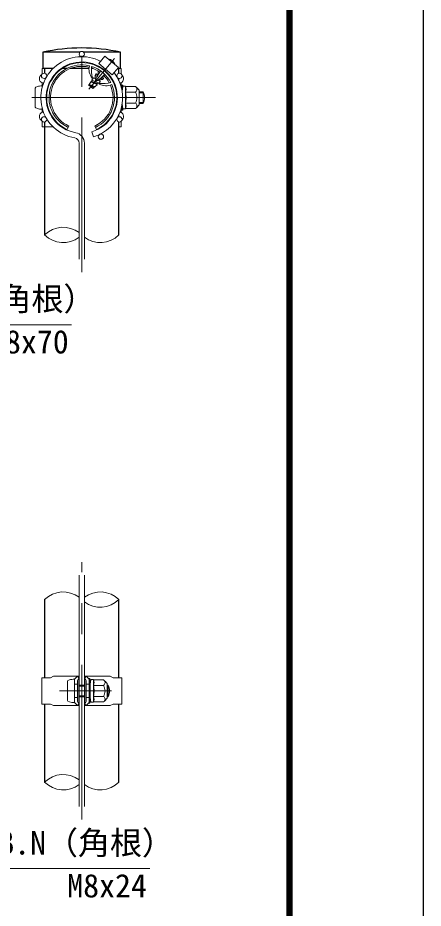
# Model space of a CAD drawing. Units: millimetres, scale not verified. Extents: x -4200 to 4200, y -2970 to 2970.
# Drawn here: x 3368 to 4200, y -517 to 1311 of the extents above; entities that cross this region are included whole.
import ezdxf
from ezdxf.enums import TextEntityAlignment as Align

# ---------------------------------------------------------------- set-up
doc = ezdxf.new("R2010")
doc.units = ezdxf.units.MM
doc.header["$LTSCALE"] = 10
doc.linetypes.add('USER1', pattern=[50.8, 31.75, -6.35, 6.35, -6.35])
for name, color, linetype, lineweight in [('0-3_D-TTL', 7, 'Continuous', 25), ('0-4_D-STR1', 1, 'Continuous', 25), ('0-5_D-BMK', 2, 'USER1', 13), ('0-6_D-STR2', 7, 'Continuous', 13), ('0-7_D-STR-DIM', 7, 'Continuous', 13), ('0-A_D-STR3', 3, 'Continuous', 13), ('0-B_D-STR-TXT', 7, 'Continuous', 13)]:
    doc.layers.add(name, color=color, linetype=linetype, lineweight=lineweight)
doc.styles.add('ＭＳ ゴシック', font='')
doc.styles.get('ＭＳ ゴシック').set_extended_font_data('MS Gothic')

msp = doc.modelspace()

# ---------------------------------------------------------------- linework, layer by layer
at = {"layer": '0-3_D-TTL', "color": 2}
msp.add_lwpolyline([(-4200, 2970), (4200, 2970), (4200, -2970), (-4200, -2970)], close=True, dxfattribs=at)
at = {"layer": '0-3_D-TTL'}
for points in [[(-3930, 2750), (3930, 2750), (3930, -2750), (-3930, -2750)], [(-3927.5, 2747.5), (3927.5, 2747.5), (3927.5, -2747.5), (-3927.5, -2747.5)], [(-3925, 2745), (3925, 2745), (3925, -2745), (-3925, -2745)], [(-3922.5, 2742.5), (3922.5, 2742.5), (3922.5, -2742.5), (-3922.5, -2742.5)], [(-3920, 2740), (3920, 2740), (3920, -2740), (-3920, -2740)]]:
    msp.add_lwpolyline(points, close=True, dxfattribs=at)
at = {"layer": '0-4_D-STR1'}
for p, q in [((3494.88, 1240.36), (3419.11, 1240.36)), ((3419.11, 1240.36), (3419.11, 1207.36)), ((3578.71, 1240.36), (3502.93, 1240.36)), ((3578.71, 1207.36), (3578.71, 1240.36)), ((3440.12, 1207.36), (3419.11, 1207.36)), ((3422.71, 1207.36), (3422.71, 1197.32)), ((3468.64, 1207.36), (3456.98, 1207.36)), ((3513.78, 1207.36), (3476.07, 1207.36)), ((3521.75, 1207.36), (3518.89, 1207.36)), ((3578.71, 1207.36), (3572.75, 1207.36)), ((3575.11, 1197.32), (3575.11, 1207.36)), ((3575.11, 1182.71), (3575.11, 1186.8)), ((3575.11, 1182.71), (3575.11, 1186.8)), ((3422.71, 1097.4), (3422.71, 865.36)), ((3575.11, 1108.3), (3575.11, 1112.01)), ((3575.11, 865.36), (3575.11, 1097.4)), ((3422.71, 116.49), (3422.71, -44.01)), ((3575.11, -44.01), (3575.11, 116.49)), ((3422.71, -98.01), (3422.71, -258.51)), ((3575.11, -258.51), (3575.11, -98.01))]:
    msp.add_line(p, q, dxfattribs=at)
msp.add_arc((3498.91, 891.08), 358.28, 77.13052, 102.86948, dxfattribs=at)
at = {"layer": '0-5_D-BMK'}
for p, q in [((3498.91, 788.68), (3498.91, 1276.36)), ((3566.13, 1227.48), (3513.71, 1165.01)), ((3650.55, 1147.36), (3396.43, 1147.36)), ((3498.91, -335.19), (3498.91, 193.17)), ((3452.91, -71.01), (3560.13, -71.01))]:
    msp.add_line(p, q, dxfattribs=at)
at = {"layer": '0-6_D-STR2'}
for p, q in [((3519.82, 1077.22), (3522.91, 1066.87)), ((3493.51, 815.36), (3493.51, 1053.96)), ((3504.31, 815.36), (3504.31, 1053.96)), ((3493.51, -308.51), (3493.51, 166.49)), ((3504.31, -308.51), (3504.31, 166.49))]:
    msp.add_line(p, q, dxfattribs=at)
for centre in [(3498.91, 1236.76), (3421.48, 1192.06), (3576.33, 1192.06), (3421.48, 1102.66), (3576.33, 1102.66), (3538.26, 1067.09)]:
    msp.add_circle(centre, 5.4, dxfattribs=at)
for centre, radius, start, end in [((3498.91, 1147.36), 84, 62.37363, 260.16066), ((3498.91, 1147.36), 73.2, 286.60421, 260.16066), ((3498.91, 1147.36), 84, 286.60421, 37.62637), ((3482.71, 1053.96), 10.8, 0, 80.16066), ((3482.71, 1053.96), 21.6, 0, 80.16066)]:
    msp.add_arc(centre, radius, start, end, dxfattribs=at)
at = {"layer": '0-7_D-STR-DIM'}
for centre, start, end in [((3460.81, 827.02), 52.7739, 134.81854), ((3460.81, 903.7), 225.18146, 307.2261), ((3537.01, 903.7), 232.7739, 314.81854), ((3460.81, 78.15), 52.7739, 134.81854), ((3537.01, 78.15), 45.18146, 127.2261), ((3537.01, 154.83), 232.7739, 314.81854), ((3460.81, -296.85), 52.7739, 134.81854), ((3460.81, -220.17), 225.18146, 307.2261), ((3537.01, -220.17), 232.7739, 314.81854)]:
    msp.add_arc(centre, 54.05, start, end, dxfattribs=at)
at = {"layer": '0-A_D-STR3'}
for p, q in [((3546.63, 1232.24), (3534.1, 1217.31)), ((3553.74, 1226.97), (3553.55, 1226.44)), ((3440.12, 1207.36), (3417.91, 1207.36)), ((3417.91, 1196.11), (3417.91, 1207.36)), ((3459.11, 1207.36), (3456.98, 1207.36)), ((3534.1, 1217.31), (3561.68, 1194.17)), ((3538.12, 1209.17), (3538.12, 1207.75)), ((3567.78, 1215.18), (3567.29, 1214.91)), ((3575.11, 1207.36), (3579.91, 1207.36)), ((3579.91, 1196.11), (3579.91, 1207.36)), ((3526.11, 1192.92), (3526.1, 1188.07)), ((3526.11, 1192.92), (3528.42, 1196.39)), ((3530.56, 1190.8), (3526.47, 1193.1)), ((3532.14, 1193.58), (3528.4, 1196)), ((3532.73, 1194.57), (3528.42, 1196.39)), ((3532.42, 1195.6), (3531.86, 1194.94)), ((3532.52, 1202.06), (3532.51, 1195.56)), ((3533.17, 1195.28), (3532.51, 1195.56)), ((3543.27, 1186.37), (3539.48, 1188.83)), ((3542.27, 1190.57), (3541.68, 1190.81)), ((3542.85, 1191.25), (3541.94, 1190.18)), ((3541.94, 1190.18), (3543.39, 1186.27)), ((3542.85, 1191.25), (3542.36, 1191.45)), ((3545.34, 1191.7), (3542.87, 1191.28)), ((3550.85, 1198.94), (3549.46, 1198.63)), ((3417.91, 1169.61), (3417.91, 1177.36)), ((3417.91, 1171.36), (3417.91, 1169.61)), ((3514.02, 1174.55), (3513.06, 1173.33)), ((3521.88, 1165.86), (3513.07, 1173.25)), ((3524.02, 1169.02), (3513.71, 1173.31)), ((3513.73, 1174.12), (3514.02, 1174.55)), ((3513.73, 1174.12), (3513.73, 1173.32)), ((3514.02, 1174.55), (3518.04, 1180.57)), ((3525.58, 1169.88), (3514.06, 1174.52)), ((3523.44, 1168.33), (3514.41, 1172.13)), ((3529.95, 1174.09), (3517.86, 1180.05)), ((3529.63, 1175.7), (3518.04, 1180.57)), ((3519.83, 1180.6), (3519.35, 1180.02)), ((3519.83, 1180.6), (3519.84, 1183.18)), ((3523.09, 1188.05), (3519.84, 1183.18)), ((3530.21, 1176.39), (3519.9, 1180.68)), ((3521.19, 1187.92), (3520.16, 1187.47)), ((3533.14, 1177.29), (3520.32, 1183.18)), ((3527.74, 1185.18), (3523, 1187.83)), ((3528.18, 1186.12), (3525.43, 1187.27)), ((3525.51, 1169.3), (3527.36, 1171.06)), ((3528.61, 1187.01), (3526.09, 1188.06)), ((3526.68, 1182.8), (3528.98, 1180.87)), ((3530.37, 1173.91), (3527.36, 1171.06)), ((3533.52, 1176.91), (3530.35, 1176.36)), ((3536.61, 1180.23), (3531.9, 1182.86)), ((3535.84, 1182.9), (3533.38, 1183.93)), ((3536.88, 1180.09), (3533.52, 1176.91)), ((3536.39, 1183.77), (3534.32, 1184.63)), ((3534.98, 1176.35), (3534.72, 1175.26)), ((3536.46, 1183.64), (3535.84, 1182.9)), ((3535.84, 1182.9), (3536.88, 1180.09)), ((3541.53, 1184.51), (3536.46, 1183.64)), ((3541.61, 1184.59), (3537.32, 1187)), ((3541.53, 1184.51), (3543.39, 1186.27)), ((3579.91, 1169.61), (3579.91, 1177.36)), ((3581.41, 1172.86), (3581.41, 1168.94)), ((3581.41, 1172.86), (3582.91, 1172.86)), ((3582.01, 1160.86), (3583.17, 1170.35)), ((3582.91, 1172.86), (3582.91, 1168.94)), ((3588.48, 1170.61), (3583.47, 1170.61)), ((3588.6, 1147.36), (3588.6, 1170.54)), ((3588.9, 1169.88), (3588.76, 1170.39)), ((3403.51, 1166.86), (3403.51, 1127.86)), ((3521.88, 1165.86), (3523.86, 1167.73)), ((3523.63, 1168.35), (3523.86, 1167.73)), ((3524.25, 1169.09), (3523.71, 1168.44)), ((3525.51, 1169.3), (3524.25, 1169.09)), ((3581.31, 1168.16), (3580.78, 1166.17)), ((3582.81, 1168.16), (3581.51, 1163.28)), ((3582.01, 1160.86), (3582.01, 1159.63)), ((3608.99, 1158.62), (3588.6, 1158.62)), ((3608.99, 1169.88), (3588.9, 1169.88)), ((3616.51, 1162.36), (3616.51, 1132.36)), ((3616.51, 1159.36), (3624.91, 1159.36)), ((3616.51, 1157.33), (3625.88, 1157.33)), ((3624.91, 1159.36), (3624.91, 1135.36)), ((3582.01, 1135.1), (3582.01, 1133.86)), ((3582.01, 1133.86), (3583.17, 1124.38)), ((3588.6, 1147.36), (3588.6, 1124.19)), ((3608.99, 1136.1), (3588.6, 1136.1)), ((3616.51, 1137.39), (3625.88, 1137.39)), ((3616.51, 1135.36), (3624.91, 1135.36)), ((3417.91, 1117.36), (3417.91, 1125.11)), ((3417.91, 1125.11), (3417.91, 1123.36)), ((3579.91, 1117.36), (3579.91, 1125.11)), ((3581.31, 1126.56), (3580.78, 1128.56)), ((3582.81, 1126.56), (3581.51, 1131.45)), ((3582.91, 1125.79), (3582.91, 1121.86)), ((3588.41, 1124.11), (3583.47, 1124.11)), ((3608.99, 1124.85), (3588.9, 1124.85)), ((3417.91, 1087.36), (3417.91, 1098.62)), ((3579.91, 1087.36), (3579.91, 1098.62)), ((3440.12, 1087.36), (3417.91, 1087.36)), ((3459.11, 1087.36), (3456.98, 1087.36)), ((3468.91, 1081.91), (3472.16, 1089)), ((3528.91, 1081.91), (3525.66, 1089)), ((3575.11, 1087.36), (3579.91, 1087.36)), ((3416.71, -98.01), (3416.71, -44.01)), ((3416.71, -44.01), (3434.74, -44.01)), ((3434.74, -44.01), (3440.74, -41.01)), ((3440.74, -41.01), (3492.87, -41.01)), ((3469.47, -51.51), (3469.47, -90.51)), ((3489.86, -41.01), (3483.87, -47.01)), ((3483.87, -95.01), (3483.87, -47.01)), ((3483.87, -47.01), (3483.87, -95.01)), ((3489.86, -41.01), (3492.86, -44.01)), ((3492.86, -44.01), (3489.86, -49.5)), ((3489.86, -92.52), (3489.86, -49.5)), ((3491.39, -46.71), (3492.87, -46.71)), ((3492.86, -95.31), (3492.86, -46.71)), ((3492.87, -46.71), (3492.87, -41.01)), ((3557.08, -41.01), (3504.95, -41.01)), ((3504.95, -46.71), (3504.95, -41.01)), ((3507.95, -41.01), (3504.95, -44.01)), ((3504.95, -44.01), (3507.95, -49.5)), ((3504.95, -95.31), (3504.95, -46.71)), ((3506.43, -46.71), (3504.95, -46.71)), ((3507.95, -41.01), (3513.95, -47.01)), ((3507.95, -92.52), (3507.95, -49.5)), ((3513.95, -45.51), (3513.95, -49.83)), ((3515.45, -45.51), (3513.95, -45.51)), ((3513.95, -95.01), (3513.95, -47.01)), ((3514.51, -51.57), (3516.67, -54.6)), ((3515.45, -45.51), (3515.45, -49.83)), ((3515.73, -50.7), (3516.97, -52.44)), ((3516.35, -57.51), (3517.51, -48.02)), ((3522.82, -47.76), (3517.81, -47.76)), ((3522.95, -71.01), (3522.95, -47.83)), ((3523.24, -48.49), (3523.11, -47.98)), ((3543.33, -48.49), (3523.24, -48.49)), ((3563.08, -44.01), (3557.08, -41.01)), ((3581.11, -44.01), (3563.08, -44.01)), ((3581.11, -98.01), (3581.11, -44.01)), ((3483.87, -57.51), (3489.86, -57.51)), ((3492.86, -59.01), (3504.31, -59.01)), ((3492.86, -61.04), (3504.31, -61.04)), ((3513.95, -57.51), (3507.95, -57.51)), ((3513.95, -59.01), (3516.35, -59.01)), ((3513.95, -61.04), (3516.35, -61.04)), ((3516.35, -57.51), (3516.35, -84.51)), ((3543.33, -59.75), (3522.95, -59.75)), ((3522.95, -71.01), (3522.95, -94.19)), ((3550.85, -56.01), (3550.85, -86.01)), ((3550.85, -59.01), (3552.87, -59.01)), ((3550.85, -61.04), (3553.84, -61.04)), ((3552.87, -59.01), (3552.87, -83.01)), ((3483.87, -84.51), (3489.86, -84.51)), ((3492.86, -80.98), (3504.31, -80.98)), ((3492.86, -83.01), (3504.31, -83.01)), ((3513.95, -84.51), (3507.95, -84.51)), ((3513.95, -80.98), (3516.35, -80.98)), ((3513.95, -83.01), (3516.35, -83.01)), ((3514.51, -90.45), (3516.67, -87.42)), ((3515.73, -91.32), (3516.97, -89.58)), ((3516.35, -84.51), (3517.51, -94)), ((3543.33, -82.27), (3522.95, -82.27)), ((3550.85, -80.98), (3553.84, -80.98)), ((3550.85, -83.01), (3552.87, -83.01)), ((3416.71, -98.01), (3434.74, -98.01)), ((3434.74, -98.01), (3440.74, -101.01)), ((3440.74, -101.01), (3492.87, -101.01)), ((3489.86, -101.01), (3483.87, -95.01)), ((3492.86, -98.01), (3489.86, -92.52)), ((3489.86, -101.01), (3492.86, -98.01)), ((3491.39, -95.31), (3492.87, -95.31)), ((3492.87, -101.01), (3492.87, -95.31)), ((3504.95, -98.01), (3507.95, -92.52)), ((3504.95, -101.01), (3504.95, -95.31)), ((3506.43, -95.31), (3504.95, -95.31)), ((3507.95, -101.01), (3504.95, -98.01)), ((3557.08, -101.01), (3504.95, -101.01)), ((3507.95, -101.01), (3513.95, -95.01)), ((3513.95, -92.19), (3513.95, -96.51)), ((3522.75, -94.26), (3517.81, -94.26)), ((3543.33, -93.53), (3523.24, -93.53)), ((3563.08, -98.01), (3557.08, -101.01)), ((3581.11, -98.01), (3563.08, -98.01))]:
    msp.add_line(p, q, dxfattribs=at)
for points in [[(3546.63, 1232.24), (3574.21, 1209.1), (3561.68, 1194.17)], [(3526.09, 1188.06), (3525.43, 1187.27), (3523.09, 1188.05)], [(3530.35, 1176.36), (3529.73, 1175.62), (3530.37, 1173.91)], [(3581.41, 1125.79), (3581.41, 1121.86), (3582.91, 1121.86)], [(3515.45, -92.19), (3515.45, -96.51), (3513.95, -96.51)]]:
    msp.add_lwpolyline(points, dxfattribs=at)
for centre, radius, start, end in [((3549.04, 1207.1), 20.41, 20.1954, 79.8046), ((3498.91, 1147.36), 72, 294.62432, 245.37568), ((3498.91, 1147.36), 67.2, 76.51477, 245.37568), ((3498.91, 1147.36), 64.2, 76.39388, 245.37568), ((3542.86, 1205.73), 29.13, 166.14552, 218.81508), ((3578.13, 1204.53), 59.31, 173.19065, 196.25963), ((3498.91, 1147.36), 64.2, 54.62674, 71.81465), ((3498.91, 1147.36), 67.2, 27.59553, 72.40447), ((3421.66, 1186.36), 9.75, 119.47317, 247.38014), ((3614.21, 1145.27), 95.24, 143.32909, 156.79151), ((3476.82, 1260.55), 95.24, 303.20849, 316.67091), ((3498.91, 1147.36), 64.2, 28.18535, 45.37326), ((3573.16, 1186.36), 11.25, 306.8699, 43.36468), ((3416.37, 1186.36), 9.13, 279.7159, 299.45512), ((3416.37, 1186.36), 9.13, 9.9641, 11.59585), ((3498.91, 1147.36), 64.2, 294.62432, 23.60612), ((3498.91, 1147.36), 67.2, 294.62432, 23.48523), ((3548.76, 1200.79), 29.13, 241.18492, 293.85448), ((3541.45, 1235.31), 59.31, 263.74037, 286.80935), ((3581.45, 1186.36), 9.13, 240.54488, 260.2841), ((3583.47, 1170.31), 0.3, 90, 173), ((3588.48, 1170.31), 0.3, 15, 90), ((3573.96, 1164.25), 15.97, 339.37322, 22.7756), ((3578.41, 1168.94), 3, 345.11181, 0), ((3584.41, 1162.51), 3, 165.11181, 171.06848), ((3580.29, 1159.56), 1.71, 2.43295, 14.61313), ((3579.91, 1168.94), 3, 345.11181, 0), ((3526.34, 1147.36), 63.57, 0, 10.20031), ((3605.94, 1164.25), 6.4, 298.45309, 61.54691), ((3591.72, 1147.36), 20.62, 0, 33.09348), ((3596.18, 1149.6), 24, 32.13463, 57.68315), ((3602.41, 1147.36), 25.5, 331.92751, 28.07249), ((3580.29, 1135.17), 1.71, 345.38687, 357.56705), ((3573.96, 1130.48), 15.97, 337.2244, 20.62678), ((3526.34, 1147.36), 63.57, 349.79969, 0), ((3591.72, 1147.36), 20.62, 326.90652, 0), ((3605.94, 1130.48), 6.4, 298.45309, 61.54691), ((3421.66, 1108.36), 9.75, 112.61986, 240.52683), ((3416.37, 1108.36), 9.13, 60.54488, 80.2841), ((3581.45, 1108.36), 9.13, 99.7159, 119.45512), ((3573.16, 1108.36), 11.25, 316.63532, 53.1301), ((3578.41, 1125.79), 3, 360, 14.88819), ((3584.41, 1132.22), 3, 188.93152, 194.88819), ((3579.91, 1125.79), 3, 360, 14.88819), ((3583.47, 1124.41), 0.3, 187, 270), ((3588.41, 1124.41), 0.3, 270, 337.2244), ((3596.18, 1145.13), 24, 302.31685, 327.86537), ((3416.37, 1108.36), 9.13, 348.40415, 350.0359), ((3581.45, 1108.36), 9.13, 189.9641, 191.59585), ((3516.95, -49.83), 3, 180, 215.53768), ((3516.95, -49.83), 1.5, 180, 215.53768), ((3515.45, -55.47), 1.5, 33.43373, 35.53768), ((3517.81, -48.06), 0.3, 90, 173), ((3522.82, -48.06), 0.3, 15, 90), ((3508.3, -54.13), 15.97, 339.37322, 22.7756), ((3540.28, -54.12), 6.4, 298.45309, 61.54691), ((3530.53, -68.78), 24, 32.13463, 57.68315), ((3460.68, -71.01), 63.57, 0, 10.20031), ((3460.68, -71.01), 63.57, 349.79969, 0), ((3526.06, -71.01), 20.62, 0, 33.09348), ((3526.06, -71.01), 20.62, 326.90652, 0), ((3530.37, -71.01), 25.5, 331.92751, 28.07249), ((3516.95, -92.19), 3, 144.46232, 180), ((3516.95, -92.19), 1.5, 144.46232, 180), ((3515.45, -86.55), 1.5, 324.46232, 326.56627), ((3508.3, -87.89), 15.97, 337.2244, 20.62678), ((3540.28, -87.9), 6.4, 298.45309, 61.54691), ((3530.53, -73.24), 24, 302.31685, 327.86537), ((3517.81, -93.96), 0.3, 187, 270), ((3522.75, -93.96), 0.3, 270, 337.2244)]:
    msp.add_arc(centre, radius, start, end, dxfattribs=at)
for centre, start_param, end_param in [((3417.91, 1166.86), 1.5707963, 3.1415927), ((3417.91, 1127.86), 3.1415927, 4.712389), ((3483.87, -51.51), 1.5707963, 3.1415927), ((3483.87, -90.51), 3.1415927, 4.712389)]:
    msp.add_ellipse(centre, major_axis=(14.4, 0), ratio=0.3125, start_param=start_param, end_param=end_param, dxfattribs=at)
at = {"layer": '0-B_D-STR-TXT'}
for points in [[(2777.8, 1103.87), (2753.93, 1136.66), (2771.84, 1100.89), (2981.97, 681.03), (3478.08, 681.03)], [(2960.63, -124.16), (2939.6, -89.48), (2954.44, -126.63), (3078.01, -435.98), (3638.58, -435.98)]]:
    msp.add_lwpolyline(points, dxfattribs=at)

# ---------------------------------------------------------------- texts
at = {"layer": '0-B_D-STR-TXT', "style": 'ＭＳ ゴシック'}
for s, p in [('継手B.N（角根）', (3035.18, 695.52)), ('M8x70', (3308.61, 607.49)), ('バンドB.N（角根）', (3130.71, -421.49)), ('M8x24', (3469.12, -509.52))]:
    msp.add_text(s, height=48.09, dxfattribs=at).set_placement(p, align=Align.BOTTOM_LEFT)

doc.saveas('drawing.dxf')
